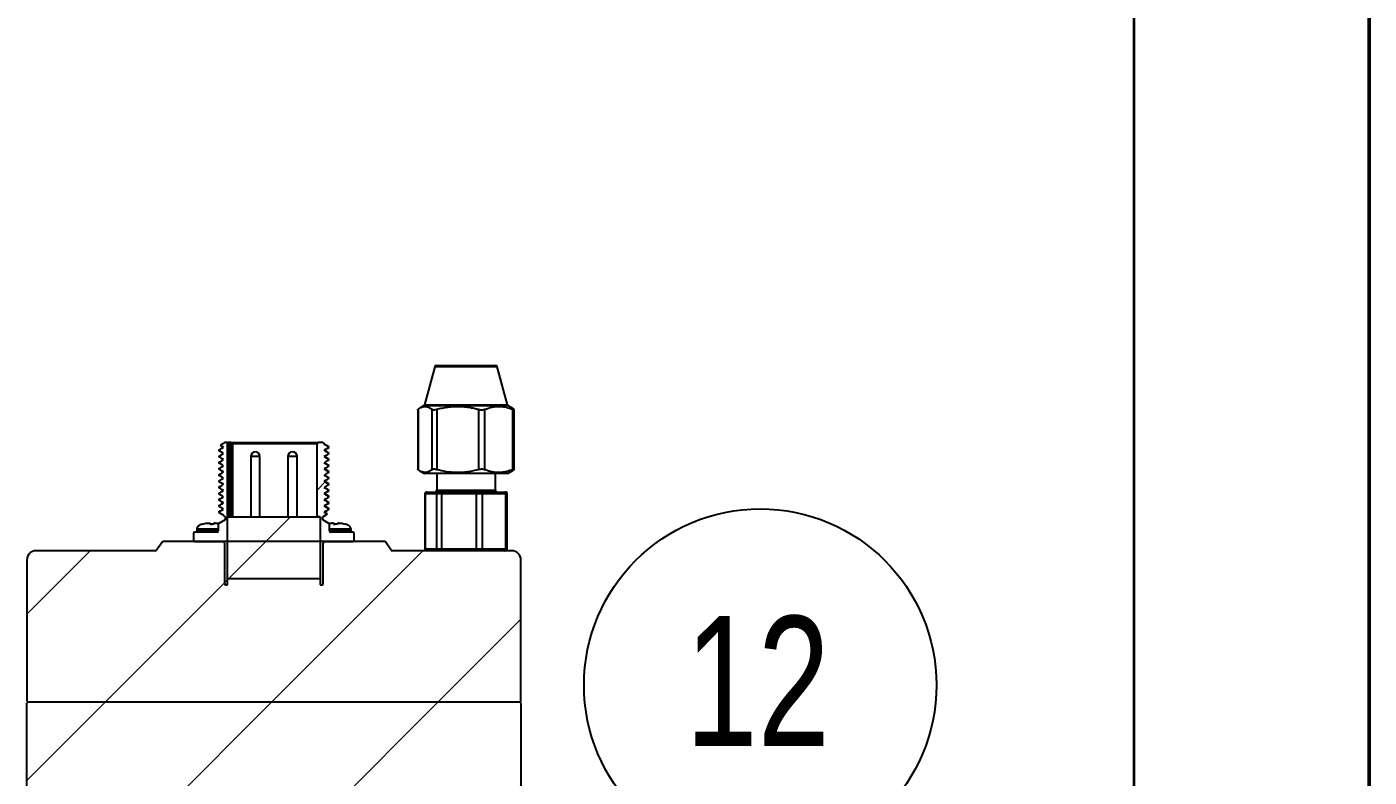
# Model space of a CAD drawing. Header units: millimetres. Extents: x 0 to 279, y 0 to 216.
# Drawn here: x 243.18 to 279.4, y 81.62 to 101.86 of the extents above; entities that cross this region are included whole.
import ezdxf

# ---------------------------------------------------------------- set-up
doc = ezdxf.new("R2010")
doc.units = ezdxf.units.MM
for name, color, linetype in [('DIM', 1, 'Continuous'), ('PAGE_BORDER', 7, 'Continuous'), ('TITLE_BLOCK_TEXT', 8, 'Continuous')]:
    doc.layers.add(name, color=color, linetype=linetype)
doc.styles.add('SLDTEXTSTYLE0', font='TXT', dxfattribs={"width": 0.75})

# ---------------------------------------------------------------- blocks, each defined once
blk = doc.blocks.new('SW_NOTE_37')
at = {"layer": 'DIM', "color": 0}
blk.add_circle((3.995, 2.579), 4.755, dxfattribs=at)
at = {"layer": 'DIM', "color": 0, "insert": (3.925, 4.442), "char_height": 3.5, "attachment_point": 2, "style": 'SLDTEXTSTYLE0'}
blk.add_mtext('12', dxfattribs=at)

msp = doc.modelspace()

# ---------------------------------------------------------------- hatches: boundary and pattern name
at = {"layer": 'TITLE_BLOCK_TEXT', "linetype": 'Continuous', "lineweight": 18}
h = msp.add_hatch(dxfattribs=at)
h.set_pattern_fill('ANSI31', color=256, style=0)
edge = h.paths.add_edge_path(flags=0)
edge.add_spline(control_points=[(248.486, 89.854), (248.469, 89.844), (248.452, 89.834), (248.435, 89.824), (248.422, 89.817), (248.409, 89.81), (248.397, 89.802), (248.384, 89.795), (248.371, 89.788), (248.359, 89.78)], knot_values=[0, 0, 0, 0, 0.000351, 0.000351, 0.000351, 0.000615, 0.000615, 0.000615, 0.00088, 0.00088, 0.00088, 0.00088], weights=[1, 1, 1, 1, 1, 1, 1, 1, 1, 1], degree=3, periodic=0)
edge.add_line((248.359, 89.78), (248.359, 89.76))
edge.add_spline(control_points=[(248.359, 89.76), (248.375, 89.751), (248.392, 89.741), (248.409, 89.731), (248.422, 89.724), (248.435, 89.716), (248.447, 89.709), (248.46, 89.702), (248.473, 89.694), (248.486, 89.687)], knot_values=[0, 0, 0, 0, 0.000351, 0.000351, 0.000351, 0.000615, 0.000615, 0.000615, 0.00088, 0.00088, 0.00088, 0.00088], weights=[1, 1, 1, 1, 1, 1, 1, 1, 1, 1], degree=3, periodic=0)
edge.add_spline(control_points=[(248.486, 89.687), (248.469, 89.677), (248.452, 89.668), (248.435, 89.658), (248.422, 89.65), (248.409, 89.643), (248.397, 89.636), (248.384, 89.628), (248.371, 89.621), (248.359, 89.614)], knot_values=[0, 0, 0, 0, 0.000351, 0.000351, 0.000351, 0.000615, 0.000615, 0.000615, 0.00088, 0.00088, 0.00088, 0.00088], weights=[1, 1, 1, 1, 1, 1, 1, 1, 1, 1], degree=3, periodic=0)
edge.add_line((248.359, 89.614), (248.359, 89.594))
edge.add_spline(control_points=[(248.359, 89.594), (248.375, 89.584), (248.392, 89.574), (248.409, 89.564), (248.422, 89.557), (248.435, 89.55), (248.447, 89.542), (248.46, 89.535), (248.473, 89.528), (248.486, 89.52)], knot_values=[0, 0, 0, 0, 0.000351, 0.000351, 0.000351, 0.000615, 0.000615, 0.000615, 0.00088, 0.00088, 0.00088, 0.00088], weights=[1, 1, 1, 1, 1, 1, 1, 1, 1, 1], degree=3, periodic=0)
edge.add_spline(control_points=[(248.486, 89.52), (248.469, 89.511), (248.452, 89.501), (248.435, 89.491), (248.422, 89.484), (248.409, 89.476), (248.397, 89.469), (248.384, 89.462), (248.371, 89.454), (248.359, 89.447)], knot_values=[0, 0, 0, 0, 0.000351, 0.000351, 0.000351, 0.000615, 0.000615, 0.000615, 0.00088, 0.00088, 0.00088, 0.00088], weights=[1, 1, 1, 1, 1, 1, 1, 1, 1, 1], degree=3, periodic=0)
edge.add_line((248.359, 89.447), (248.359, 89.427))
edge.add_spline(control_points=[(248.359, 89.427), (248.375, 89.417), (248.392, 89.407), (248.409, 89.398), (248.422, 89.39), (248.435, 89.383), (248.447, 89.376), (248.46, 89.368), (248.473, 89.361), (248.486, 89.354)], knot_values=[0, 0, 0, 0, 0.000351, 0.000351, 0.000351, 0.000615, 0.000615, 0.000615, 0.00088, 0.00088, 0.00088, 0.00088], weights=[1, 1, 1, 1, 1, 1, 1, 1, 1, 1], degree=3, periodic=0)
edge.add_spline(control_points=[(248.486, 89.354), (248.469, 89.344), (248.452, 89.334), (248.435, 89.324), (248.422, 89.317), (248.409, 89.31), (248.397, 89.302), (248.384, 89.295), (248.371, 89.288), (248.359, 89.28)], knot_values=[0, 0, 0, 0, 0.000351, 0.000351, 0.000351, 0.000615, 0.000615, 0.000615, 0.00088, 0.00088, 0.00088, 0.00088], weights=[1, 1, 1, 1, 1, 1, 1, 1, 1, 1], degree=3, periodic=0)
edge.add_line((248.359, 89.28), (248.359, 89.26))
edge.add_spline(control_points=[(248.359, 89.26), (248.375, 89.251), (248.392, 89.241), (248.409, 89.231), (248.422, 89.224), (248.435, 89.216), (248.447, 89.209), (248.46, 89.202), (248.473, 89.194), (248.486, 89.187)], knot_values=[0, 0, 0, 0, 0.000351, 0.000351, 0.000351, 0.000615, 0.000615, 0.000615, 0.00088, 0.00088, 0.00088, 0.00088], weights=[1, 1, 1, 1, 1, 1, 1, 1, 1, 1], degree=3, periodic=0)
edge.add_spline(control_points=[(248.486, 89.187), (248.469, 89.177), (248.452, 89.168), (248.435, 89.158), (248.422, 89.15), (248.409, 89.143), (248.397, 89.136), (248.384, 89.128), (248.371, 89.121), (248.359, 89.114)], knot_values=[0, 0, 0, 0, 0.000351, 0.000351, 0.000351, 0.000615, 0.000615, 0.000615, 0.00088, 0.00088, 0.00088, 0.00088], weights=[1, 1, 1, 1, 1, 1, 1, 1, 1, 1], degree=3, periodic=0)
edge.add_line((248.359, 89.114), (248.359, 89.094))
edge.add_spline(control_points=[(248.359, 89.094), (248.375, 89.084), (248.392, 89.074), (248.409, 89.064), (248.422, 89.057), (248.435, 89.05), (248.447, 89.042), (248.46, 89.035), (248.473, 89.028), (248.486, 89.02)], knot_values=[0, 0, 0, 0, 0.000351, 0.000351, 0.000351, 0.000615, 0.000615, 0.000615, 0.00088, 0.00088, 0.00088, 0.00088], weights=[1, 1, 1, 1, 1, 1, 1, 1, 1, 1], degree=3, periodic=0)
edge.add_spline(control_points=[(248.486, 89.02), (248.469, 89.011), (248.452, 89.001), (248.435, 88.991), (248.422, 88.984), (248.409, 88.976), (248.397, 88.969), (248.384, 88.962), (248.371, 88.954), (248.359, 88.947)], knot_values=[0, 0, 0, 0, 0.000351, 0.000351, 0.000351, 0.000615, 0.000615, 0.000615, 0.00088, 0.00088, 0.00088, 0.00088], weights=[1, 1, 1, 1, 1, 1, 1, 1, 1, 1], degree=3, periodic=0)
edge.add_line((248.359, 88.947), (248.359, 88.927))
edge.add_spline(control_points=[(248.359, 88.927), (248.375, 88.917), (248.392, 88.907), (248.409, 88.898), (248.422, 88.89), (248.435, 88.883), (248.447, 88.876), (248.46, 88.868), (248.473, 88.861), (248.486, 88.854)], knot_values=[0, 0, 0, 0, 0.000351, 0.000351, 0.000351, 0.000615, 0.000615, 0.000615, 0.00088, 0.00088, 0.00088, 0.00088], weights=[1, 1, 1, 1, 1, 1, 1, 1, 1, 1], degree=3, periodic=0)
edge.add_spline(control_points=[(248.486, 88.854), (248.469, 88.844), (248.452, 88.834), (248.435, 88.824), (248.422, 88.817), (248.409, 88.81), (248.397, 88.802), (248.384, 88.795), (248.371, 88.788), (248.359, 88.78)], knot_values=[0, 0, 0, 0, 0.000351, 0.000351, 0.000351, 0.000615, 0.000615, 0.000615, 0.00088, 0.00088, 0.00088, 0.00088], weights=[1, 1, 1, 1, 1, 1, 1, 1, 1, 1], degree=3, periodic=0)
edge.add_line((248.359, 88.78), (248.359, 88.76))
edge.add_spline(control_points=[(248.359, 88.76), (248.375, 88.751), (248.392, 88.741), (248.409, 88.731), (248.422, 88.724), (248.435, 88.716), (248.447, 88.709), (248.46, 88.702), (248.473, 88.694), (248.486, 88.687)], knot_values=[0, 0, 0, 0, 0.000351, 0.000351, 0.000351, 0.000615, 0.000615, 0.000615, 0.00088, 0.00088, 0.00088, 0.00088], weights=[1, 1, 1, 1, 1, 1, 1, 1, 1, 1], degree=3, periodic=0)
edge.add_spline(control_points=[(248.486, 88.687), (248.48, 88.684), (248.475, 88.681), (248.47, 88.678)], knot_values=[0, 0, 0, 0, 0.00011, 0.00011, 0.00011, 0.00011], weights=[1, 1, 1, 1], degree=3, periodic=0)
edge.add_line((248.47, 88.678), (248.525, 88.646))
edge.add_line((248.525, 88.646), (248.525, 88.562))
edge.add_line((248.525, 88.562), (248.359, 88.466))
edge.add_arc((248.375, 88.437), 0.0333, 120, 180)
edge.add_line((248.342, 88.437), (248.342, 88.262))
edge.add_arc((248.309, 88.262), 0.0333, 270, 360, ccw=False)
edge.add_line((248.309, 88.229), (247.709, 88.229))
edge.add_arc((247.709, 88.196), 0.0333, 90, 180)
edge.add_line((247.675, 88.196), (247.675, 88.012))
edge.add_arc((247.709, 88.012), 0.0333, 180, 270)
edge.add_line((247.709, 87.979), (248.459, 87.979))
edge.add_arc((248.459, 87.929), 0.05, 0, 90, ccw=False)
edge.add_line((248.509, 87.929), (248.509, 86.846))
edge.add_arc((248.542, 86.846), 0.0333, 180, 270)
edge.add_line((248.542, 86.812), (248.592, 86.812))
edge.add_line((248.592, 86.812), (248.592, 90.612))
edge.add_arc((248.559, 90.612), 0.0333, 0, 90)
edge.add_line((248.559, 90.646), (248.525, 90.646))
edge.add_line((248.525, 90.646), (248.397, 90.572))
edge.add_spline(control_points=[(248.397, 90.572), (248.401, 90.569), (248.405, 90.567), (248.409, 90.564), (248.422, 90.557), (248.435, 90.55), (248.447, 90.542), (248.46, 90.535), (248.473, 90.528), (248.486, 90.52)], knot_values=[0.000265, 0.000265, 0.000265, 0.000265, 0.000351, 0.000351, 0.000351, 0.000615, 0.000615, 0.000615, 0.00088, 0.00088, 0.00088, 0.00088], weights=[1, 1, 1, 1, 1, 1, 1, 1, 1, 1], degree=3, periodic=0)
edge.add_spline(control_points=[(248.486, 90.52), (248.469, 90.511), (248.452, 90.501), (248.435, 90.491), (248.422, 90.484), (248.409, 90.476), (248.397, 90.469), (248.384, 90.462), (248.371, 90.454), (248.359, 90.447)], knot_values=[0, 0, 0, 0, 0.000351, 0.000351, 0.000351, 0.000615, 0.000615, 0.000615, 0.00088, 0.00088, 0.00088, 0.00088], weights=[1, 1, 1, 1, 1, 1, 1, 1, 1, 1], degree=3, periodic=0)
edge.add_line((248.359, 90.447), (248.359, 90.427))
edge.add_spline(control_points=[(248.359, 90.427), (248.375, 90.417), (248.392, 90.407), (248.409, 90.398), (248.422, 90.39), (248.435, 90.383), (248.447, 90.376), (248.46, 90.368), (248.473, 90.361), (248.486, 90.354)], knot_values=[0, 0, 0, 0, 0.000351, 0.000351, 0.000351, 0.000615, 0.000615, 0.000615, 0.00088, 0.00088, 0.00088, 0.00088], weights=[1, 1, 1, 1, 1, 1, 1, 1, 1, 1], degree=3, periodic=0)
edge.add_spline(control_points=[(248.486, 90.354), (248.469, 90.344), (248.452, 90.334), (248.435, 90.324), (248.422, 90.317), (248.409, 90.31), (248.397, 90.302), (248.384, 90.295), (248.371, 90.288), (248.359, 90.28)], knot_values=[0, 0, 0, 0, 0.000351, 0.000351, 0.000351, 0.000615, 0.000615, 0.000615, 0.00088, 0.00088, 0.00088, 0.00088], weights=[1, 1, 1, 1, 1, 1, 1, 1, 1, 1], degree=3, periodic=0)
edge.add_line((248.359, 90.28), (248.359, 90.26))
edge.add_spline(control_points=[(248.359, 90.26), (248.375, 90.251), (248.392, 90.241), (248.409, 90.231), (248.422, 90.224), (248.435, 90.216), (248.447, 90.209), (248.46, 90.202), (248.473, 90.194), (248.486, 90.187)], knot_values=[0, 0, 0, 0, 0.000351, 0.000351, 0.000351, 0.000615, 0.000615, 0.000615, 0.00088, 0.00088, 0.00088, 0.00088], weights=[1, 1, 1, 1, 1, 1, 1, 1, 1, 1], degree=3, periodic=0)
edge.add_spline(control_points=[(248.486, 90.187), (248.469, 90.177), (248.452, 90.168), (248.435, 90.158), (248.422, 90.15), (248.409, 90.143), (248.397, 90.136), (248.384, 90.128), (248.371, 90.121), (248.359, 90.114)], knot_values=[0, 0, 0, 0, 0.000351, 0.000351, 0.000351, 0.000615, 0.000615, 0.000615, 0.00088, 0.00088, 0.00088, 0.00088], weights=[1, 1, 1, 1, 1, 1, 1, 1, 1, 1], degree=3, periodic=0)
edge.add_line((248.359, 90.114), (248.359, 90.094))
edge.add_spline(control_points=[(248.359, 90.094), (248.375, 90.084), (248.392, 90.074), (248.409, 90.064), (248.422, 90.057), (248.435, 90.05), (248.447, 90.042), (248.46, 90.035), (248.473, 90.028), (248.486, 90.02)], knot_values=[0, 0, 0, 0, 0.000351, 0.000351, 0.000351, 0.000615, 0.000615, 0.000615, 0.00088, 0.00088, 0.00088, 0.00088], weights=[1, 1, 1, 1, 1, 1, 1, 1, 1, 1], degree=3, periodic=0)
edge.add_spline(control_points=[(248.486, 90.02), (248.469, 90.011), (248.452, 90.001), (248.435, 89.991), (248.422, 89.984), (248.409, 89.976), (248.397, 89.969), (248.384, 89.962), (248.371, 89.954), (248.359, 89.947)], knot_values=[0, 0, 0, 0, 0.000351, 0.000351, 0.000351, 0.000615, 0.000615, 0.000615, 0.00088, 0.00088, 0.00088, 0.00088], weights=[1, 1, 1, 1, 1, 1, 1, 1, 1, 1], degree=3, periodic=0)
edge.add_line((248.359, 89.947), (248.359, 89.927))
edge.add_spline(control_points=[(248.359, 89.927), (248.375, 89.917), (248.392, 89.907), (248.409, 89.898), (248.422, 89.89), (248.435, 89.883), (248.447, 89.876), (248.46, 89.868), (248.473, 89.861), (248.486, 89.854)], knot_values=[0, 0, 0, 0, 0.000351, 0.000351, 0.000351, 0.000615, 0.000615, 0.000615, 0.00088, 0.00088, 0.00088, 0.00088], weights=[1, 1, 1, 1, 1, 1, 1, 1, 1, 1], degree=3, periodic=0)
h = msp.add_hatch(dxfattribs=at)
h.set_pattern_fill('ANSI31', color=256, style=0)
edge = h.paths.add_edge_path(flags=0)
edge.add_spline(control_points=[(251.325, 89.864), (251.308, 89.873), (251.291, 89.883), (251.275, 89.893), (251.262, 89.9), (251.249, 89.908), (251.236, 89.915), (251.224, 89.922), (251.211, 89.93), (251.198, 89.937)], knot_values=[0, 0, 0, 0, 0.000351, 0.000351, 0.000351, 0.000615, 0.000615, 0.000615, 0.00088, 0.00088, 0.00088, 0.00088], weights=[1, 1, 1, 1, 1, 1, 1, 1, 1, 1], degree=3, periodic=0)
edge.add_spline(control_points=[(251.198, 89.937), (251.215, 89.947), (251.232, 89.957), (251.249, 89.966), (251.262, 89.974), (251.274, 89.981), (251.287, 89.988), (251.3, 89.996), (251.313, 90.003), (251.325, 90.01)], knot_values=[0, 0, 0, 0, 0.000351, 0.000351, 0.000351, 0.000615, 0.000615, 0.000615, 0.00088, 0.00088, 0.00088, 0.00088], weights=[1, 1, 1, 1, 1, 1, 1, 1, 1, 1], degree=3, periodic=0)
edge.add_line((251.325, 90.01), (251.325, 90.03))
edge.add_spline(control_points=[(251.325, 90.03), (251.308, 90.04), (251.291, 90.05), (251.275, 90.06), (251.262, 90.067), (251.249, 90.074), (251.236, 90.082), (251.224, 90.089), (251.211, 90.096), (251.198, 90.104)], knot_values=[0, 0, 0, 0, 0.000351, 0.000351, 0.000351, 0.000615, 0.000615, 0.000615, 0.00088, 0.00088, 0.00088, 0.00088], weights=[1, 1, 1, 1, 1, 1, 1, 1, 1, 1], degree=3, periodic=0)
edge.add_spline(control_points=[(251.198, 90.104), (251.215, 90.113), (251.232, 90.123), (251.249, 90.133), (251.262, 90.14), (251.274, 90.148), (251.287, 90.155), (251.3, 90.162), (251.313, 90.17), (251.325, 90.177)], knot_values=[0, 0, 0, 0, 0.000351, 0.000351, 0.000351, 0.000615, 0.000615, 0.000615, 0.00088, 0.00088, 0.00088, 0.00088], weights=[1, 1, 1, 1, 1, 1, 1, 1, 1, 1], degree=3, periodic=0)
edge.add_line((251.325, 90.177), (251.325, 90.197))
edge.add_spline(control_points=[(251.325, 90.197), (251.308, 90.207), (251.291, 90.217), (251.275, 90.226), (251.262, 90.234), (251.249, 90.241), (251.236, 90.248), (251.224, 90.256), (251.211, 90.263), (251.198, 90.27)], knot_values=[0, 0, 0, 0, 0.000351, 0.000351, 0.000351, 0.000615, 0.000615, 0.000615, 0.00088, 0.00088, 0.00088, 0.00088], weights=[1, 1, 1, 1, 1, 1, 1, 1, 1, 1], degree=3, periodic=0)
edge.add_spline(control_points=[(251.198, 90.27), (251.215, 90.28), (251.232, 90.29), (251.249, 90.3), (251.262, 90.307), (251.274, 90.314), (251.287, 90.322), (251.3, 90.329), (251.313, 90.336), (251.325, 90.344)], knot_values=[0, 0, 0, 0, 0.000351, 0.000351, 0.000351, 0.000615, 0.000615, 0.000615, 0.00088, 0.00088, 0.00088, 0.00088], weights=[1, 1, 1, 1, 1, 1, 1, 1, 1, 1], degree=3, periodic=0)
edge.add_line((251.325, 90.344), (251.325, 90.364))
edge.add_spline(control_points=[(251.325, 90.364), (251.308, 90.373), (251.291, 90.383), (251.275, 90.393), (251.262, 90.4), (251.249, 90.408), (251.236, 90.415), (251.224, 90.422), (251.211, 90.43), (251.198, 90.437)], knot_values=[0, 0, 0, 0, 0.000351, 0.000351, 0.000351, 0.000615, 0.000615, 0.000615, 0.00088, 0.00088, 0.00088, 0.00088], weights=[1, 1, 1, 1, 1, 1, 1, 1, 1, 1], degree=3, periodic=0)
edge.add_spline(control_points=[(251.198, 90.437), (251.215, 90.447), (251.232, 90.457), (251.249, 90.466), (251.262, 90.474), (251.274, 90.481), (251.287, 90.488), (251.3, 90.496), (251.313, 90.503), (251.325, 90.51)], knot_values=[0, 0, 0, 0, 0.000351, 0.000351, 0.000351, 0.000615, 0.000615, 0.000615, 0.00088, 0.00088, 0.00088, 0.00088], weights=[1, 1, 1, 1, 1, 1, 1, 1, 1, 1], degree=3, periodic=0)
edge.add_line((251.325, 90.51), (251.325, 90.53))
edge.add_spline(control_points=[(251.325, 90.53), (251.308, 90.54), (251.291, 90.55), (251.275, 90.56), (251.262, 90.567), (251.249, 90.574), (251.236, 90.582), (251.224, 90.589), (251.211, 90.596), (251.198, 90.604)], knot_values=[0, 0, 0, 0, 0.000351, 0.000351, 0.000351, 0.000615, 0.000615, 0.000615, 0.00088, 0.00088, 0.00088, 0.00088], weights=[1, 1, 1, 1, 1, 1, 1, 1, 1, 1], degree=3, periodic=0)
edge.add_spline(control_points=[(251.198, 90.604), (251.204, 90.607), (251.209, 90.61), (251.215, 90.613)], knot_values=[0, 0, 0, 0, 0.000115, 0.000115, 0.000115, 0.000115], weights=[1, 1, 1, 1], degree=3, periodic=0)
edge.add_line((251.215, 90.613), (251.159, 90.646))
edge.add_line((251.159, 90.646), (251.042, 90.646))
edge.add_arc((251.042, 90.612), 0.0333, 90, 180)
edge.add_line((251.009, 90.612), (251.009, 88.646))
edge.add_line((251.009, 88.646), (251.092, 88.646))
edge.add_line((251.092, 88.646), (251.092, 86.812))
edge.add_line((251.092, 86.812), (251.142, 86.812))
edge.add_arc((251.142, 86.846), 0.0333, 270, 360)
edge.add_line((251.175, 86.846), (251.175, 87.929))
edge.add_arc((251.225, 87.929), 0.05, 90, 180, ccw=False)
edge.add_line((251.225, 87.979), (251.975, 87.979))
edge.add_arc((251.975, 88.012), 0.0333, 270, 360)
edge.add_line((252.009, 88.012), (252.009, 88.196))
edge.add_arc((251.975, 88.196), 0.0333, 0, 90)
edge.add_line((251.975, 88.229), (251.375, 88.229))
edge.add_arc((251.375, 88.262), 0.0333, 180, 270, ccw=False)
edge.add_line((251.342, 88.262), (251.342, 88.437))
edge.add_arc((251.309, 88.437), 0.0333, 0, 60)
edge.add_line((251.325, 88.466), (251.159, 88.562))
edge.add_line((251.159, 88.562), (251.159, 88.646))
edge.add_line((251.159, 88.646), (251.286, 88.72))
edge.add_spline(control_points=[(251.286, 88.72), (251.282, 88.722), (251.278, 88.724), (251.275, 88.726), (251.262, 88.734), (251.249, 88.741), (251.236, 88.748), (251.224, 88.756), (251.211, 88.763), (251.198, 88.77)], knot_values=[0.00027, 0.00027, 0.00027, 0.00027, 0.000351, 0.000351, 0.000351, 0.000615, 0.000615, 0.000615, 0.00088, 0.00088, 0.00088, 0.00088], weights=[1, 1, 1, 1, 1, 1, 1, 1, 1, 1], degree=3, periodic=0)
edge.add_spline(control_points=[(251.198, 88.77), (251.215, 88.78), (251.232, 88.79), (251.249, 88.8), (251.262, 88.807), (251.274, 88.814), (251.287, 88.822), (251.3, 88.829), (251.313, 88.836), (251.325, 88.844)], knot_values=[0, 0, 0, 0, 0.000351, 0.000351, 0.000351, 0.000615, 0.000615, 0.000615, 0.00088, 0.00088, 0.00088, 0.00088], weights=[1, 1, 1, 1, 1, 1, 1, 1, 1, 1], degree=3, periodic=0)
edge.add_line((251.325, 88.844), (251.325, 88.864))
edge.add_spline(control_points=[(251.325, 88.864), (251.308, 88.873), (251.291, 88.883), (251.275, 88.893), (251.262, 88.9), (251.249, 88.908), (251.236, 88.915), (251.224, 88.922), (251.211, 88.93), (251.198, 88.937)], knot_values=[0, 0, 0, 0, 0.000351, 0.000351, 0.000351, 0.000615, 0.000615, 0.000615, 0.00088, 0.00088, 0.00088, 0.00088], weights=[1, 1, 1, 1, 1, 1, 1, 1, 1, 1], degree=3, periodic=0)
edge.add_spline(control_points=[(251.198, 88.937), (251.215, 88.947), (251.232, 88.957), (251.249, 88.966), (251.262, 88.974), (251.274, 88.981), (251.287, 88.988), (251.3, 88.996), (251.313, 89.003), (251.325, 89.01)], knot_values=[0, 0, 0, 0, 0.000351, 0.000351, 0.000351, 0.000615, 0.000615, 0.000615, 0.00088, 0.00088, 0.00088, 0.00088], weights=[1, 1, 1, 1, 1, 1, 1, 1, 1, 1], degree=3, periodic=0)
edge.add_line((251.325, 89.01), (251.325, 89.03))
edge.add_spline(control_points=[(251.325, 89.03), (251.308, 89.04), (251.291, 89.05), (251.275, 89.06), (251.262, 89.067), (251.249, 89.074), (251.236, 89.082), (251.224, 89.089), (251.211, 89.096), (251.198, 89.104)], knot_values=[0, 0, 0, 0, 0.000351, 0.000351, 0.000351, 0.000615, 0.000615, 0.000615, 0.00088, 0.00088, 0.00088, 0.00088], weights=[1, 1, 1, 1, 1, 1, 1, 1, 1, 1], degree=3, periodic=0)
edge.add_spline(control_points=[(251.198, 89.104), (251.215, 89.113), (251.232, 89.123), (251.249, 89.133), (251.262, 89.14), (251.274, 89.148), (251.287, 89.155), (251.3, 89.162), (251.313, 89.17), (251.325, 89.177)], knot_values=[0, 0, 0, 0, 0.000351, 0.000351, 0.000351, 0.000615, 0.000615, 0.000615, 0.00088, 0.00088, 0.00088, 0.00088], weights=[1, 1, 1, 1, 1, 1, 1, 1, 1, 1], degree=3, periodic=0)
edge.add_line((251.325, 89.177), (251.325, 89.197))
edge.add_spline(control_points=[(251.325, 89.197), (251.308, 89.207), (251.291, 89.217), (251.275, 89.226), (251.262, 89.234), (251.249, 89.241), (251.236, 89.248), (251.224, 89.256), (251.211, 89.263), (251.198, 89.27)], knot_values=[0, 0, 0, 0, 0.000351, 0.000351, 0.000351, 0.000615, 0.000615, 0.000615, 0.00088, 0.00088, 0.00088, 0.00088], weights=[1, 1, 1, 1, 1, 1, 1, 1, 1, 1], degree=3, periodic=0)
edge.add_spline(control_points=[(251.198, 89.27), (251.215, 89.28), (251.232, 89.29), (251.249, 89.3), (251.262, 89.307), (251.274, 89.314), (251.287, 89.322), (251.3, 89.329), (251.313, 89.336), (251.325, 89.344)], knot_values=[0, 0, 0, 0, 0.000351, 0.000351, 0.000351, 0.000615, 0.000615, 0.000615, 0.00088, 0.00088, 0.00088, 0.00088], weights=[1, 1, 1, 1, 1, 1, 1, 1, 1, 1], degree=3, periodic=0)
edge.add_line((251.325, 89.344), (251.325, 89.364))
edge.add_spline(control_points=[(251.325, 89.364), (251.308, 89.373), (251.291, 89.383), (251.275, 89.393), (251.262, 89.4), (251.249, 89.408), (251.236, 89.415), (251.224, 89.422), (251.211, 89.43), (251.198, 89.437)], knot_values=[0, 0, 0, 0, 0.000351, 0.000351, 0.000351, 0.000615, 0.000615, 0.000615, 0.00088, 0.00088, 0.00088, 0.00088], weights=[1, 1, 1, 1, 1, 1, 1, 1, 1, 1], degree=3, periodic=0)
edge.add_spline(control_points=[(251.198, 89.437), (251.215, 89.447), (251.232, 89.457), (251.249, 89.466), (251.262, 89.474), (251.274, 89.481), (251.287, 89.488), (251.3, 89.496), (251.313, 89.503), (251.325, 89.51)], knot_values=[0, 0, 0, 0, 0.000351, 0.000351, 0.000351, 0.000615, 0.000615, 0.000615, 0.00088, 0.00088, 0.00088, 0.00088], weights=[1, 1, 1, 1, 1, 1, 1, 1, 1, 1], degree=3, periodic=0)
edge.add_line((251.325, 89.51), (251.325, 89.53))
edge.add_spline(control_points=[(251.325, 89.53), (251.308, 89.54), (251.291, 89.55), (251.275, 89.56), (251.262, 89.567), (251.249, 89.574), (251.236, 89.582), (251.224, 89.589), (251.211, 89.596), (251.198, 89.604)], knot_values=[0, 0, 0, 0, 0.000351, 0.000351, 0.000351, 0.000615, 0.000615, 0.000615, 0.00088, 0.00088, 0.00088, 0.00088], weights=[1, 1, 1, 1, 1, 1, 1, 1, 1, 1], degree=3, periodic=0)
edge.add_spline(control_points=[(251.198, 89.604), (251.215, 89.613), (251.232, 89.623), (251.249, 89.633), (251.262, 89.64), (251.274, 89.648), (251.287, 89.655), (251.3, 89.662), (251.313, 89.67), (251.325, 89.677)], knot_values=[0, 0, 0, 0, 0.000351, 0.000351, 0.000351, 0.000615, 0.000615, 0.000615, 0.00088, 0.00088, 0.00088, 0.00088], weights=[1, 1, 1, 1, 1, 1, 1, 1, 1, 1], degree=3, periodic=0)
edge.add_line((251.325, 89.677), (251.325, 89.697))
edge.add_spline(control_points=[(251.325, 89.697), (251.308, 89.707), (251.291, 89.717), (251.275, 89.726), (251.262, 89.734), (251.249, 89.741), (251.236, 89.748), (251.224, 89.756), (251.211, 89.763), (251.198, 89.77)], knot_values=[0, 0, 0, 0, 0.000351, 0.000351, 0.000351, 0.000615, 0.000615, 0.000615, 0.00088, 0.00088, 0.00088, 0.00088], weights=[1, 1, 1, 1, 1, 1, 1, 1, 1, 1], degree=3, periodic=0)
edge.add_spline(control_points=[(251.198, 89.77), (251.215, 89.78), (251.232, 89.79), (251.249, 89.8), (251.262, 89.807), (251.274, 89.814), (251.287, 89.822), (251.3, 89.829), (251.313, 89.836), (251.325, 89.844)], knot_values=[0, 0, 0, 0, 0.000351, 0.000351, 0.000351, 0.000615, 0.000615, 0.000615, 0.00088, 0.00088, 0.00088, 0.00088], weights=[1, 1, 1, 1, 1, 1, 1, 1, 1, 1], degree=3, periodic=0)
edge.add_line((251.325, 89.844), (251.325, 89.864))
h = msp.add_hatch(dxfattribs=at)
h.set_pattern_fill('ANSI31', color=256, style=0)
h.paths.add_polyline_path([(251.092, 88.646), (248.592, 88.646), (248.592, 86.979), (251.092, 86.979)], flags=0)
h = msp.add_hatch(dxfattribs=at)
h.set_pattern_fill('ANSI31', color=256, style=0)
edge = h.paths.add_edge_path(flags=0)
edge.add_line((246.65, 87.729), (243.425, 87.729))
edge.add_arc((243.425, 87.479), 0.25, 90, 180)
edge.add_line((243.175, 87.479), (243.175, 83.671))
edge.add_line((243.175, 83.671), (243.2, 83.646))
edge.add_line((243.2, 83.646), (256.484, 83.646))
edge.add_line((256.484, 83.646), (256.509, 83.671))
edge.add_line((256.509, 83.671), (256.509, 87.479))
edge.add_arc((256.259, 87.479), 0.25, 0, 90)
edge.add_line((256.259, 87.729), (253.034, 87.729))
edge.add_arc((253.034, 87.762), 0.0333, 215, 270, ccw=False)
edge.add_line((253.007, 87.743), (252.852, 87.965))
edge.add_arc((252.825, 87.946), 0.0333, 35, 90)
edge.add_line((252.825, 87.979), (246.859, 87.979))
edge.add_arc((246.859, 87.946), 0.0333, 90, 145)
edge.add_line((246.832, 87.965), (246.677, 87.743))
edge.add_arc((246.65, 87.762), 0.0333, 270, 325, ccw=False)
h = msp.add_hatch(dxfattribs=at)
h.set_pattern_fill('ANSI31', color=256, style=0)
edge = h.paths.add_edge_path(flags=0)
edge.add_line((256.509, 59.492), (256.509, 83.621))
edge.add_line((256.509, 83.621), (256.484, 83.646))
edge.add_line((256.484, 83.646), (243.2, 83.646))
edge.add_line((243.2, 83.646), (243.175, 83.621))
edge.add_line((243.175, 83.621), (243.175, 59.492))
edge.add_line((243.175, 59.492), (243.387, 59.492))
edge.add_line((243.387, 59.492), (243.387, 52.504))
edge.add_spline(control_points=[(243.387, 52.504), (243.396, 52.496), (243.404, 52.487), (243.413, 52.479)], knot_values=[0.068375, 0.068375, 0.068375, 0.068375, 0.06859, 0.06859, 0.06859, 0.06859], weights=[1, 1, 1, 1], degree=3, periodic=0)
edge.add_line((243.413, 52.479), (256.271, 52.479))
edge.add_spline(control_points=[(256.271, 52.479), (256.28, 52.487), (256.288, 52.496), (256.297, 52.504)], knot_values=[0.166835, 0.166835, 0.166835, 0.166835, 0.167049, 0.167049, 0.167049, 0.167049], weights=[1, 1, 1, 1], degree=3, periodic=0)
edge.add_line((256.297, 52.504), (256.297, 59.492))
edge.add_line((256.297, 59.492), (256.509, 59.492))

# ---------------------------------------------------------------- linework, layer by layer
at = {"color": 7, "linetype": 'Continuous', "lineweight": 50}
msp.add_line((279.4, 0), (279.4, 215.9), dxfattribs=at)
at = {"color": 7, "linetype": 'Continuous', "lineweight": 25}
for p, q in [((254.184, 92.692), (253.909, 91.666)), ((254.232, 92.729), (254.276, 92.729)), ((254.276, 92.729), (255.822, 92.729)), ((256.146, 91.666), (255.871, 92.692)), ((253.727, 91.533), (253.727, 89.925)), ((253.736, 91.543), (253.736, 89.915)), ((253.886, 91.635), (253.793, 91.582)), ((254.112, 89.915), (254.112, 91.543)), ((254.238, 91.543), (254.238, 89.915)), ((255.372, 89.915), (255.372, 91.543)), ((255.529, 91.543), (255.529, 89.915)), ((256.261, 91.582), (256.169, 91.635)), ((256.318, 91.543), (256.259, 91.582)), ((256.287, 89.915), (256.287, 91.543)), ((256.328, 89.925), (256.328, 91.534)), ((248.525, 90.646), (248.397, 90.572)), ((248.559, 90.646), (248.525, 90.646)), ((248.559, 90.646), (248.596, 90.646)), ((248.592, 86.812), (248.592, 90.612)), ((248.628, 90.612), (248.592, 90.612)), ((248.679, 90.646), (248.596, 90.646)), ((248.628, 88.646), (248.628, 90.612)), ((248.628, 90.612), (248.67, 90.612)), ((248.67, 90.612), (248.67, 88.646)), ((248.686, 90.612), (248.67, 90.612)), ((248.679, 90.646), (248.695, 90.646)), ((248.686, 88.646), (248.686, 90.612)), ((248.686, 90.612), (248.727, 90.612)), ((248.695, 90.646), (251.042, 90.646)), ((251.009, 90.612), (248.727, 90.612)), ((248.727, 90.612), (248.727, 88.646)), ((251.009, 88.646), (251.009, 90.612)), ((251.159, 90.646), (251.042, 90.646)), ((251.215, 90.613), (251.159, 90.646)), ((251.215, 90.613), (251.198, 90.604)), ((248.359, 90.447), (248.359, 90.427)), ((248.359, 90.28), (248.359, 90.26)), ((249.217, 90.271), (249.217, 88.646)), ((249.467, 88.646), (249.467, 90.271)), ((250.217, 90.271), (250.217, 88.646)), ((250.467, 88.646), (250.467, 90.271)), ((251.319, 90.364), (251.325, 90.364)), ((251.321, 90.531), (251.325, 90.53)), ((251.325, 90.51), (251.325, 90.53)), ((251.325, 90.344), (251.325, 90.364)), ((248.359, 90.114), (248.359, 90.094)), ((248.359, 89.947), (248.359, 89.927)), ((251.32, 90.031), (251.325, 90.03)), ((251.321, 89.864), (251.325, 89.864)), ((251.323, 90.198), (251.325, 90.197)), ((251.325, 90.177), (251.325, 90.197)), ((251.325, 90.01), (251.325, 90.03)), ((251.325, 89.844), (251.325, 89.864)), ((253.793, 89.876), (253.904, 89.812)), ((256.151, 89.812), (256.261, 89.876)), ((248.359, 89.78), (248.359, 89.76)), ((248.359, 89.614), (248.359, 89.594)), ((251.319, 89.698), (251.325, 89.697)), ((251.324, 89.531), (251.325, 89.53)), ((251.325, 89.677), (251.325, 89.697)), ((251.325, 89.51), (251.325, 89.53)), ((256.151, 89.812), (253.904, 89.812)), ((254.236, 89.812), (254.236, 89.362)), ((255.819, 89.362), (255.819, 89.812)), ((248.359, 89.447), (248.359, 89.427)), ((248.359, 89.28), (248.359, 89.26)), ((248.359, 89.114), (248.359, 89.094)), ((251.317, 89.198), (251.325, 89.197)), ((251.32, 89.364), (251.325, 89.364)), ((251.325, 89.344), (251.325, 89.364)), ((251.325, 89.177), (251.325, 89.197)), ((253.916, 89.262), (253.916, 87.779)), ((254.239, 89.262), (253.925, 89.262)), ((253.925, 89.262), (253.925, 87.779)), ((253.966, 89.312), (253.972, 89.312)), ((253.972, 89.312), (254.286, 89.312)), ((254.364, 89.262), (254.239, 89.262)), ((254.239, 87.779), (254.239, 89.262)), ((254.286, 89.312), (254.374, 89.312)), ((255.309, 89.262), (254.364, 89.262)), ((254.364, 89.262), (254.364, 87.779)), ((254.374, 89.312), (255.318, 89.312)), ((255.309, 87.779), (255.309, 89.262)), ((255.467, 89.262), (255.309, 89.262)), ((255.318, 89.312), (255.429, 89.312)), ((255.429, 89.312), (256.06, 89.312)), ((255.467, 89.262), (255.467, 87.779)), ((256.098, 89.262), (255.467, 89.262)), ((256.06, 89.312), (256.089, 89.312)), ((256.098, 87.779), (256.098, 89.262)), ((256.139, 87.779), (256.139, 89.262)), ((248.359, 88.947), (248.359, 88.927)), ((248.359, 88.78), (248.359, 88.76)), ((248.366, 88.76), (248.359, 88.76)), ((251.32, 89.031), (251.325, 89.03)), ((251.324, 88.864), (251.325, 88.864)), ((251.325, 89.01), (251.325, 89.03)), ((251.325, 88.844), (251.325, 88.864)), ((247.91, 88.445), (247.91, 88.445)), ((248.116, 88.445), (248.116, 88.478)), ((248.118, 88.445), (248.118, 88.478)), ((248.12, 88.445), (248.175, 88.446)), ((248.342, 88.437), (248.342, 88.262)), ((248.525, 88.562), (248.359, 88.466)), ((248.47, 88.678), (248.486, 88.687)), ((248.47, 88.678), (248.525, 88.646)), ((248.525, 88.646), (248.525, 88.562)), ((248.592, 86.979), (248.592, 88.646)), ((248.592, 88.646), (251.092, 88.646)), ((251.092, 88.646), (251.009, 88.646)), ((251.092, 88.646), (251.092, 86.812)), ((251.092, 88.646), (251.092, 86.979)), ((251.159, 88.646), (251.286, 88.72)), ((251.159, 88.562), (251.159, 88.646)), ((251.325, 88.466), (251.159, 88.562)), ((251.286, 88.72), (251.286, 88.72)), ((251.342, 88.262), (251.342, 88.437)), ((251.449, 88.445), (251.449, 88.478)), ((251.451, 88.445), (251.451, 88.478)), ((251.454, 88.445), (251.509, 88.446)), ((247.675, 88.196), (247.675, 88.012)), ((248.309, 88.229), (247.709, 88.229)), ((247.759, 88.321), (247.759, 88.262)), ((251.975, 88.229), (251.375, 88.229)), ((251.925, 88.262), (251.925, 88.321)), ((252.009, 88.012), (252.009, 88.196)), ((246.65, 87.729), (243.425, 87.729)), ((246.832, 87.965), (246.677, 87.743)), ((252.825, 87.979), (246.859, 87.979)), ((247.709, 87.979), (248.459, 87.979)), ((248.509, 87.929), (248.509, 86.846)), ((251.175, 86.846), (251.175, 87.929)), ((251.225, 87.979), (251.975, 87.979)), ((253.007, 87.743), (252.852, 87.965)), ((256.259, 87.729), (253.034, 87.729)), ((253.925, 87.779), (254.239, 87.779)), ((254.239, 87.779), (254.364, 87.779)), ((254.364, 87.779), (255.309, 87.779)), ((255.309, 87.779), (255.467, 87.779)), ((255.467, 87.779), (256.098, 87.779)), ((243.175, 87.479), (243.175, 83.671)), ((256.509, 83.671), (256.509, 87.479)), ((248.592, 86.979), (251.092, 86.979)), ((248.542, 86.812), (248.592, 86.812)), ((251.092, 86.812), (251.142, 86.812)), ((243.175, 83.671), (243.2, 83.646)), ((243.2, 83.646), (243.175, 83.621)), ((243.175, 59.492), (243.175, 83.621)), ((256.484, 83.646), (243.2, 83.646)), ((256.484, 83.646), (256.509, 83.671)), ((256.509, 83.621), (256.484, 83.646)), ((256.509, 83.621), (256.509, 59.492))]:
    msp.add_line(p, q, dxfattribs=at)
at = {"color": 8, "linetype": 'Continuous', "lineweight": 25}
for p, q in [((254.23, 92.692), (254.184, 92.692)), ((255.871, 92.692), (254.23, 92.692)), ((253.909, 91.666), (256.146, 91.666)), ((256.169, 91.635), (253.886, 91.635)), ((249.467, 90.271), (249.217, 90.271)), ((250.467, 90.271), (250.217, 90.271)), ((253.925, 89.262), (253.916, 89.262)), ((254.236, 89.362), (255.819, 89.362)), ((256.139, 89.262), (256.098, 89.262)), ((247.759, 88.262), (248.342, 88.262)), ((251.342, 88.262), (251.925, 88.262)), ((253.916, 87.779), (253.925, 87.779)), ((256.098, 87.779), (256.139, 87.779))]:
    msp.add_line(p, q, dxfattribs=at)
at = {"color": 7, "linetype": 'Continuous', "lineweight": 25, "flags": 128}
for points in [[(248.486, 90.52), (248.447, 90.542), (248.409, 90.564), (248.397, 90.572)], [(251.198, 90.604), (251.236, 90.582), (251.275, 90.56), (251.325, 90.53)], [(248.359, 90.447), (248.397, 90.469), (248.435, 90.491), (248.486, 90.52)], [(248.486, 90.354), (248.447, 90.376), (248.409, 90.398), (248.359, 90.427)], [(248.359, 90.28), (248.397, 90.302), (248.435, 90.324), (248.486, 90.354)], [(248.486, 90.187), (248.447, 90.209), (248.409, 90.231), (248.359, 90.26)], [(251.325, 90.51), (251.287, 90.488), (251.249, 90.466), (251.198, 90.437)], [(251.198, 90.437), (251.236, 90.415), (251.275, 90.393), (251.325, 90.364)], [(251.325, 90.344), (251.287, 90.322), (251.249, 90.3), (251.198, 90.27)], [(251.198, 90.27), (251.236, 90.248), (251.275, 90.226), (251.325, 90.197)], [(248.359, 90.114), (248.397, 90.136), (248.435, 90.158), (248.486, 90.187)], [(248.486, 90.02), (248.447, 90.042), (248.409, 90.064), (248.359, 90.094)], [(248.359, 89.947), (248.397, 89.969), (248.435, 89.991), (248.486, 90.02)], [(248.486, 89.854), (248.447, 89.876), (248.409, 89.898), (248.359, 89.927)], [(248.359, 89.78), (248.397, 89.802), (248.435, 89.824), (248.486, 89.854)], [(251.325, 90.177), (251.287, 90.155), (251.249, 90.133), (251.198, 90.104)], [(251.198, 90.104), (251.236, 90.082), (251.275, 90.06), (251.325, 90.03)], [(251.325, 90.01), (251.287, 89.988), (251.249, 89.966), (251.198, 89.937)], [(251.198, 89.937), (251.236, 89.915), (251.275, 89.893), (251.325, 89.864)], [(251.325, 89.844), (251.287, 89.822), (251.249, 89.8), (251.198, 89.77)], [(248.486, 89.687), (248.447, 89.709), (248.409, 89.731), (248.359, 89.76)], [(248.359, 89.614), (248.397, 89.636), (248.435, 89.658), (248.486, 89.687)], [(248.486, 89.52), (248.447, 89.542), (248.409, 89.564), (248.359, 89.594)], [(248.359, 89.447), (248.397, 89.469), (248.435, 89.491), (248.486, 89.52)], [(251.198, 89.77), (251.236, 89.748), (251.275, 89.726), (251.325, 89.697)], [(251.325, 89.677), (251.287, 89.655), (251.249, 89.633), (251.198, 89.604)], [(251.198, 89.604), (251.236, 89.582), (251.275, 89.56), (251.325, 89.53)], [(251.325, 89.51), (251.287, 89.488), (251.249, 89.466), (251.198, 89.437)], [(248.486, 89.354), (248.447, 89.376), (248.409, 89.398), (248.359, 89.427)], [(248.359, 89.28), (248.397, 89.302), (248.435, 89.324), (248.486, 89.354)], [(248.486, 89.187), (248.447, 89.209), (248.409, 89.231), (248.359, 89.26)], [(248.359, 89.114), (248.397, 89.136), (248.435, 89.158), (248.486, 89.187)], [(251.198, 89.437), (251.236, 89.415), (251.275, 89.393), (251.325, 89.364)], [(251.325, 89.344), (251.287, 89.322), (251.249, 89.3), (251.198, 89.27)], [(251.198, 89.27), (251.236, 89.248), (251.275, 89.226), (251.325, 89.197)], [(251.325, 89.177), (251.287, 89.155), (251.249, 89.133), (251.198, 89.104)], [(248.486, 89.02), (248.447, 89.042), (248.409, 89.064), (248.359, 89.094)], [(248.359, 88.947), (248.397, 88.969), (248.435, 88.991), (248.486, 89.02)], [(248.486, 88.854), (248.447, 88.876), (248.409, 88.898), (248.359, 88.927)], [(248.359, 88.78), (248.397, 88.802), (248.435, 88.824), (248.486, 88.854)], [(248.486, 88.687), (248.447, 88.709), (248.409, 88.731), (248.359, 88.76)], [(251.198, 89.104), (251.236, 89.082), (251.275, 89.06), (251.325, 89.03)], [(251.325, 89.01), (251.287, 88.988), (251.249, 88.966), (251.198, 88.937)], [(251.198, 88.937), (251.236, 88.915), (251.275, 88.893), (251.325, 88.864)], [(251.325, 88.844), (251.287, 88.822), (251.249, 88.8), (251.198, 88.77)], [(251.198, 88.77), (251.236, 88.748), (251.275, 88.726), (251.286, 88.72)]]:
    msp.add_lwpolyline(points, dxfattribs=at)
at = {"color": 7, "linetype": 'Continuous', "lineweight": 25}
for centre, radius, start, end in [((254.232, 92.679), 0.05, 90, 165), ((255.822, 92.679), 0.05, 15, 90), ((253.861, 91.679), 0.05, 300, 345), ((256.194, 91.679), 0.05, 195, 240), ((248.559, 90.612), 0.0333, 0, 90), ((248.596, 90.613), 0.0329, 359.1618, 89.1365), ((248.708, 90.62), 0.0387, 138.5987, 191.5385), ((248.724, 90.62), 0.0387, 138.5987, 191.5385), ((248.694, 90.613), 0.0326, 358.7406, 88.6827), ((251.042, 90.612), 0.0333, 90, 180), ((249.342, 90.271), 0.125, 0, 180), ((250.342, 90.271), 0.125, 0, 180), ((253.966, 89.262), 0.05, 90, 180), ((253.974, 89.264), 0.0487, 91.6498, 181.5599), ((254.186, 89.362), 0.05, 270, 0), ((254.287, 89.264), 0.0487, 91.6498, 181.5599), ((254.437, 89.274), 0.0737, 148.9947, 189.4088), ((255.382, 89.274), 0.0737, 148.9947, 189.4088), ((255.422, 89.268), 0.0452, 353.1631, 80.9252), ((255.869, 89.362), 0.05, 180, 270), ((256.053, 89.268), 0.0452, 353.1631, 80.9252), ((256.089, 89.262), 0.05, 0, 90), ((248.375, 88.437), 0.0333, 120, 180), ((251.309, 88.437), 0.0333, 0, 60), ((247.709, 88.196), 0.0333, 90, 180), ((247.792, 88.262), 0.0333, 180, 270), ((248.309, 88.262), 0.0333, 270, 0), ((251.375, 88.262), 0.0333, 180, 270), ((251.892, 88.262), 0.0333, 270, 0), ((251.975, 88.196), 0.0333, 0, 90), ((243.425, 87.479), 0.25, 90, 180), ((246.65, 87.762), 0.0333, 270, 325), ((246.859, 87.946), 0.0333, 90, 145), ((247.709, 88.012), 0.0333, 180, 270), ((248.459, 87.929), 0.05, 0, 90), ((251.225, 87.929), 0.05, 90, 180), ((251.975, 88.012), 0.0333, 270, 0), ((252.825, 87.946), 0.0333, 35, 90), ((253.034, 87.762), 0.0333, 215, 270), ((253.966, 87.779), 0.05, 180, 270), ((253.974, 87.778), 0.0487, 178.4401, 268.3502), ((254.287, 87.778), 0.0487, 178.4401, 268.3502), ((254.437, 87.767), 0.0737, 170.5912, 211.0053), ((255.382, 87.767), 0.0737, 170.5912, 211.0053), ((255.422, 87.774), 0.0452, 279.0748, 6.8369), ((256.053, 87.774), 0.0452, 279.0748, 6.8369), ((256.089, 87.779), 0.05, 270, 0), ((256.259, 87.479), 0.25, 0, 90), ((248.542, 86.846), 0.0333, 180, 270), ((251.142, 86.846), 0.0333, 270, 0)]:
    msp.add_arc(centre, radius, start, end, dxfattribs=at)
for points, knots in [([(253.727, 91.533), (253.727, 91.533), (253.727, 91.534), (253.728, 91.536), (253.73, 91.538), (253.733, 91.54), (253.735, 91.542), (253.736, 91.543)], [0, 0, 0, 0, 0.145318, 0.371804, 0.599865, 0.799431, 1, 1, 1, 1]), ([(253.736, 91.543), (253.743, 91.548), (253.767, 91.567), (253.811, 91.593), (253.866, 91.616), (253.923, 91.623), (253.972, 91.617), (254.014, 91.603), (254.047, 91.587), (254.08, 91.568), (254.101, 91.551), (254.112, 91.543)], [0, 0, 0, 0, 0.053391, 0.199816, 0.346952, 0.496781, 0.647723, 0.735376, 0.823216, 0.911543, 1, 1, 1, 1]), ([(254.112, 91.543), (254.119, 91.539), (254.133, 91.532), (254.171, 91.531), (254.208, 91.536), (254.231, 91.541), (254.238, 91.543)], [0, 0, 0, 0, 0.293122, 0.586708, 0.872149, 1, 1, 1, 1]), ([(254.238, 91.543), (254.288, 91.555), (254.387, 91.58), (254.54, 91.605), (254.695, 91.62), (254.843, 91.622), (254.982, 91.614), (255.113, 91.598), (255.243, 91.575), (255.329, 91.554), (255.372, 91.543)], [0, 0, 0, 0, 0.133791, 0.268048, 0.404118, 0.540981, 0.654717, 0.768908, 0.884296, 1, 1, 1, 1]), ([(255.372, 91.543), (255.38, 91.541), (255.396, 91.537), (255.422, 91.533), (255.448, 91.531), (255.472, 91.532), (255.494, 91.534), (255.514, 91.537), (255.524, 91.541), (255.529, 91.543)], [0, 0, 0, 0, 0.144611, 0.293223, 0.437895, 0.587008, 0.727792, 0.872544, 1, 1, 1, 1]), ([(255.529, 91.543), (255.596, 91.566), (255.731, 91.612), (255.928, 91.627), (256.115, 91.603), (256.229, 91.563), (256.287, 91.543)], [0, 0, 0, 0, 0.268062, 0.540933, 0.768865, 1, 1, 1, 1]), ([(256.287, 91.543), (256.297, 91.539), (256.317, 91.532), (256.329, 91.531), (256.327, 91.536), (256.321, 91.541), (256.318, 91.543)], [0, 0, 0, 0, 0.293122, 0.586708, 0.872149, 1, 1, 1, 1]), ([(251.325, 90.531), (251.303, 90.543), (251.261, 90.568), (251.219, 90.592), (251.199, 90.604)], [0, 0, 0, 0, 0.504324, 1, 1, 1, 1]), ([(251.325, 90.364), (251.303, 90.377), (251.261, 90.401), (251.219, 90.425), (251.199, 90.437)], [0, 0, 0, 0, 0.504239, 1, 1, 1, 1]), ([(251.325, 90.198), (251.303, 90.21), (251.261, 90.234), (251.219, 90.259), (251.199, 90.271)], [0, 0, 0, 0, 0.504239, 1, 1, 1, 1]), ([(251.325, 90.031), (251.303, 90.043), (251.261, 90.068), (251.219, 90.092), (251.199, 90.104)], [0, 0, 0, 0, 0.504239, 1, 1, 1, 1]), ([(251.325, 89.864), (251.303, 89.877), (251.261, 89.901), (251.219, 89.925), (251.199, 89.937)], [0, 0, 0, 0, 0.504239, 1, 1, 1, 1]), ([(253.736, 89.915), (253.735, 89.916), (253.732, 89.918), (253.73, 89.921), (253.728, 89.923), (253.727, 89.924), (253.727, 89.925), (253.727, 89.925)], [0, 0, 0, 0, 0.2263208, 0.4540965, 0.6866021, 0.9208076, 1, 1, 1, 1]), ([(254.112, 89.915), (254.091, 89.9), (254.047, 89.868), (253.966, 89.835), (253.868, 89.835), (253.786, 89.877), (253.743, 89.91), (253.736, 89.915)], [0, 0, 0, 0, 0.1756211, 0.3523901, 0.6455272, 0.9465804, 1, 1, 1, 1]), ([(254.238, 89.915), (254.222, 89.919), (254.189, 89.926), (254.148, 89.927), (254.123, 89.923), (254.115, 89.917), (254.112, 89.915)], [0, 0, 0, 0, 0.293122, 0.586708, 0.872149, 1, 1, 1, 1]), ([(255.372, 89.915), (255.272, 89.892), (255.07, 89.846), (254.775, 89.831), (254.495, 89.855), (254.324, 89.895), (254.238, 89.915)], [0, 0, 0, 0, 0.268062, 0.540933, 0.768865, 1, 1, 1, 1]), ([(255.529, 89.915), (255.517, 89.919), (255.493, 89.926), (255.444, 89.927), (255.402, 89.923), (255.379, 89.917), (255.372, 89.915)], [0, 0, 0, 0, 0.293122, 0.586708, 0.872149, 1, 1, 1, 1]), ([(256.287, 89.915), (256.253, 89.903), (256.187, 89.879), (256.085, 89.853), (255.981, 89.838), (255.882, 89.836), (255.789, 89.844), (255.702, 89.86), (255.615, 89.883), (255.558, 89.905), (255.529, 89.915)], [0, 0, 0, 0, 0.133791, 0.268048, 0.404118, 0.540981, 0.654717, 0.768908, 0.884296, 1, 1, 1, 1]), ([(256.259, 89.875), (256.268, 89.88), (256.288, 89.892), (256.308, 89.907), (256.318, 89.915)], [0, 0, 0, 0, 0.44358, 1, 1, 1, 1]), ([(256.318, 89.915), (256.323, 89.919), (256.331, 89.926), (256.323, 89.927), (256.306, 89.923), (256.291, 89.917), (256.287, 89.915)], [0, 0, 0, 0, 0.2931221, 0.5867083, 0.8721487, 1, 1, 1, 1]), ([(251.325, 89.698), (251.303, 89.71), (251.261, 89.734), (251.219, 89.759), (251.199, 89.771)], [0, 0, 0, 0, 0.504239, 1, 1, 1, 1]), ([(251.325, 89.531), (251.303, 89.543), (251.261, 89.568), (251.219, 89.592), (251.199, 89.604)], [0, 0, 0, 0, 0.504239, 1, 1, 1, 1]), ([(251.325, 89.364), (251.303, 89.377), (251.261, 89.401), (251.219, 89.425), (251.199, 89.437)], [0, 0, 0, 0, 0.5042389, 1, 1, 1, 1]), ([(251.325, 89.198), (251.303, 89.21), (251.261, 89.234), (251.219, 89.259), (251.199, 89.271)], [0, 0, 0, 0, 0.504239, 1, 1, 1, 1]), ([(248.359, 88.76), (248.38, 88.747), (248.422, 88.723), (248.464, 88.699), (248.485, 88.687)], [0, 0, 0, 0, 0.504261, 1, 1, 1, 1]), ([(251.325, 89.031), (251.303, 89.043), (251.261, 89.068), (251.219, 89.092), (251.199, 89.104)], [0, 0, 0, 0, 0.504239, 1, 1, 1, 1]), ([(251.325, 88.864), (251.303, 88.877), (251.261, 88.901), (251.219, 88.925), (251.199, 88.937)], [0, 0, 0, 0, 0.5042389, 1, 1, 1, 1]), ([(251.286, 88.72), (251.278, 88.725), (251.249, 88.742), (251.219, 88.759), (251.199, 88.771)], [0, 0, 0, 0, 0.286937, 1, 1, 1, 1]), ([(247.909, 88.443), (247.89, 88.438), (247.856, 88.428), (247.813, 88.401), (247.782, 88.373), (247.762, 88.343), (247.76, 88.322), (247.759, 88.312)], [0, 0, 0, 0, 0.271918, 0.506774, 0.702344, 0.862875, 1, 1, 1, 1]), ([(247.909, 88.445), (247.908, 88.445), (247.908, 88.446), (247.908, 88.446), (247.908, 88.447)], [0, 0, 0, 0, 0.532007, 1, 1, 1, 1]), ([(247.909, 88.445), (247.932, 88.452), (247.98, 88.466), (248.05, 88.475), (248.096, 88.477), (248.116, 88.478)], [0, 0, 0, 0, 0.352679, 0.710484, 1, 1, 1, 1]), ([(248.116, 88.478), (248.116, 88.478), (248.116, 88.477), (248.115, 88.473), (248.114, 88.465), (248.114, 88.452), (248.113, 88.445)], [0, 0, 0, 0, 0.1683307, 0.3369062, 0.6666376, 1, 1, 1, 1]), ([(248.12, 88.445), (248.12, 88.452), (248.119, 88.466), (248.119, 88.475), (248.118, 88.477), (248.118, 88.478)], [0, 0, 0, 0, 0.352679, 0.710484, 1, 1, 1, 1]), ([(248.233, 88.478), (248.233, 88.478), (248.232, 88.477), (248.232, 88.473), (248.231, 88.465), (248.23, 88.452), (248.23, 88.445)], [0, 0, 0, 0, 0.168331, 0.336906, 0.666638, 1, 1, 1, 1]), ([(248.233, 88.478), (248.245, 88.478), (248.268, 88.477), (248.313, 88.473), (248.345, 88.468), (248.366, 88.464)], [0, 0, 0, 0, 0.265598, 0.531583, 1, 1, 1, 1]), ([(248.234, 88.478), (248.246, 88.478), (248.27, 88.477), (248.314, 88.473), (248.346, 88.468), (248.366, 88.464)], [0, 0, 0, 0, 0.267162, 0.534713, 1, 1, 1, 1]), ([(251.319, 88.465), (251.342, 88.469), (251.386, 88.476), (251.429, 88.478), (251.449, 88.478)], [0, 0, 0, 0, 0.533293, 1, 1, 1, 1]), ([(251.449, 88.478), (251.449, 88.478), (251.449, 88.477), (251.448, 88.473), (251.448, 88.465), (251.447, 88.452), (251.447, 88.445)], [0, 0, 0, 0, 0.168331, 0.336906, 0.666638, 1, 1, 1, 1]), ([(251.454, 88.445), (251.453, 88.452), (251.453, 88.466), (251.452, 88.475), (251.451, 88.477), (251.451, 88.478)], [0, 0, 0, 0, 0.3526786, 0.7104845, 1, 1, 1, 1]), ([(251.566, 88.478), (251.566, 88.478), (251.566, 88.477), (251.565, 88.473), (251.564, 88.465), (251.564, 88.452), (251.563, 88.445)], [0, 0, 0, 0, 0.168331, 0.336906, 0.666638, 1, 1, 1, 1]), ([(251.566, 88.478), (251.578, 88.478), (251.602, 88.477), (251.648, 88.473), (251.706, 88.465), (251.751, 88.452), (251.774, 88.445)], [0, 0, 0, 0, 0.168331, 0.336906, 0.666638, 1, 1, 1, 1]), ([(251.568, 88.478), (251.579, 88.478), (251.603, 88.477), (251.65, 88.473), (251.708, 88.465), (251.753, 88.452), (251.775, 88.445)], [0, 0, 0, 0, 0.168331, 0.336906, 0.666638, 1, 1, 1, 1]), ([(251.776, 88.447), (251.776, 88.447), (251.776, 88.447), (251.775, 88.446), (251.774, 88.445), (251.774, 88.445)], [0, 0, 0, 0, 0.057388, 0.528335, 1, 1, 1, 1]), ([(251.925, 88.312), (251.924, 88.322), (251.922, 88.343), (251.902, 88.373), (251.871, 88.401), (251.828, 88.428), (251.794, 88.438), (251.775, 88.443)], [0, 0, 0, 0, 0.137125, 0.297656, 0.493226, 0.728082, 1, 1, 1, 1])]:
    msp.add_open_spline(points, degree=3, knots=knots, dxfattribs=at)
for points in [[(248.23, 88.445), (248.211, 88.446), (248.172, 88.447), (248.133, 88.446), (248.113, 88.445)], [(251.563, 88.445), (251.544, 88.446), (251.505, 88.447), (251.466, 88.446), (251.447, 88.445)]]:
    msp.add_open_spline(points, degree=3, dxfattribs=at)
at = {"color": 8, "linetype": 'Continuous', "lineweight": 25}
for points, knots in [([(248.342, 88.312), (248.338, 88.312), (248.289, 88.312), (248.168, 88.312), (248.007, 88.312), (247.87, 88.312), (247.775, 88.312), (247.764, 88.312), (247.759, 88.312)], [0, 0, 0, 0, 0.017561, 0.214049, 0.410537, 0.607025, 0.803512, 1, 1, 1, 1]), ([(251.924, 88.312), (251.925, 88.312), (251.935, 88.312), (251.897, 88.312), (251.808, 88.312), (251.666, 88.312), (251.506, 88.312), (251.388, 88.312), (251.343, 88.312), (251.342, 88.312)], [0, 0, 0, 0, 0.006417, 0.204462, 0.402507, 0.600552, 0.798597, 0.996642, 1, 1, 1, 1])]:
    msp.add_open_spline(points, degree=3, knots=knots, dxfattribs=at)
at = {"layer": 'PAGE_BORDER', "lineweight": 35}
msp.add_line((273.05, 209.55), (273.05, 6.35), dxfattribs=at)

# ---------------------------------------------------------------- block references
at = {"layer": 'DIM'}
msp.add_blockref('SW_NOTE_37', (258.972, 81.525), dxfattribs=at)

doc.saveas('drawing.dxf')
